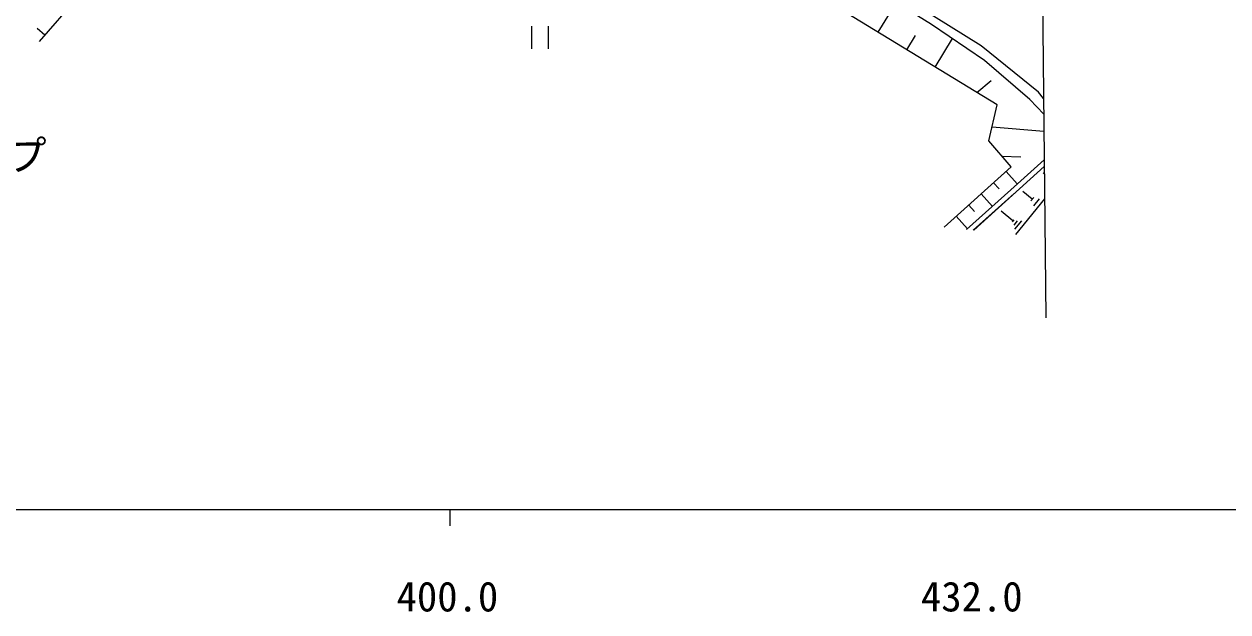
# Model space of a CAD drawing. Units: millimetres, scale not verified. Extents: x 40000 to 680000, y 20000 to 380000.
# Drawn here: x 441883 to 515708, y 198715 to 234788 of the extents above; entities that cross this region are included whole.
import ezdxf
from ezdxf.enums import TextEntityAlignment as Align

# ---------------------------------------------------------------- set-up
doc = ezdxf.new("R2010")
doc.units = ezdxf.units.MM
doc.header["$LTSCALE"] = 1000
for name, color, linetype, lineweight in [('M-BGD', 7, 'Continuous', 25), ('M-BMK-OTRS', 5, 'Continuous', 25), ('M-STR-HTXT', 7, 'Continuous', 13), ('M-TTL-BAND', 7, 'Continuous', 25)]:
    doc.layers.add(name, color=color, linetype=linetype, lineweight=lineweight)
doc.styles.add('ＭＳ ゴシック', font='')
doc.styles.get('ＭＳ ゴシック').set_extended_font_data('MS Gothic')

msp = doc.modelspace()

# ---------------------------------------------------------------- linework, layer by layer
at = {"layer": 'M-BGD'}
for p, q in [((442835, 233718), (457997, 251213)), ((500586, 233446), (486252, 242404)), ((494264, 234281), (495378, 236106)), ((443164, 234098), (442679, 234519)), ((473001, 234660), (473001, 233260)), ((474051, 233260), (474051, 234660)), ((496009, 233216), (496541, 234088)), ((497753, 232151), (498818, 233895)), ((504085, 230610), (500586, 233446)), ((500312, 230589), (501180, 231319)), ((504405, 230218), (504085, 230610)), ((504414, 229265), (503570, 230155)), ((501242, 228482), (504424, 228213)), ((501850, 226691), (503017, 226637)), ((500130, 222132), (504445, 226052)), ((502102, 225741), (502791, 224977)), ((504449, 225590), (504373, 225652)), ((501339, 225053), (501683, 224671)), ((503713, 224051), (503130, 224524)), ((502600, 224393), (500085, 222136)), ((500576, 224365), (501264, 223602)), ((504464, 224069), (502676, 221866)), ((503797, 224155), (503628, 223947)), ((504132, 224056), (503794, 223640)), ((499053, 222991), (499740, 222230)), ((499815, 223678), (500158, 223297)), ((502524, 222715), (501793, 223309)), ((502577, 222781), (502471, 222650)), ((502786, 222719), (502574, 222458)), ((503049, 222722), (502625, 222200))]:
    msp.add_line(p, q, dxfattribs=at)
for points in [[(498310, 222322), (502423, 226030), (501041, 227624), (501556, 229829), (479487, 243303), (470341, 247466), (457997, 251213)], [(503570, 230155), (500790, 232557), (497539, 234764), (489582, 239704), (486525, 241589)], [(504441, 226460), (502399, 224616), (499683, 222178)]]:
    msp.add_lwpolyline(points, dxfattribs=at)
at = {"layer": 'M-BMK-OTRS'}
msp.add_line((504198, 251758), (504534, 216759), dxfattribs=at)
at = {"layer": 'M-TTL-BAND'}
for p, q in [((40000, 205000), (579000, 205000)), ((468000, 205000), (468000, 204000))]:
    msp.add_line(p, q, dxfattribs=at)

# ---------------------------------------------------------------- texts
at = {"layer": 'M-STR-HTXT', "style": 'ＭＳ ゴシック'}
msp.add_text('ガードパイプ', height=1833, rotation=1.093, dxfattribs=at).set_placement((435779, 226606), align=Align.MIDDLE_CENTER)
at = {"layer": 'M-TTL-BAND', "style": 'ＭＳ ゴシック'}
for s, p in [('400.0', (467844, 198195)), ('432.0', (500000, 198195))]:
    msp.add_text(s, height=1833, dxfattribs=at).set_placement(p, align=Align.BOTTOM_CENTER)

doc.saveas('drawing.dxf')
